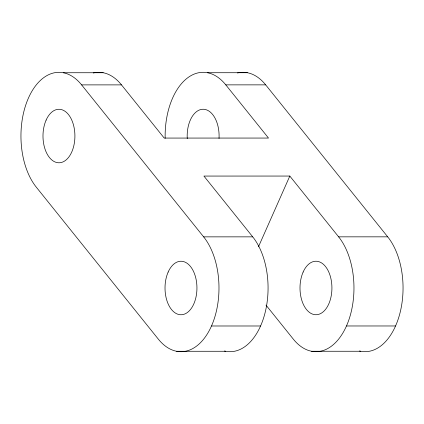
<?xml version="1.0" encoding="UTF-8"?>
<svg xmlns="http://www.w3.org/2000/svg" width="424" height="424" viewBox="0 0 424 424"><rect width="100%" height="100%" fill="white"/><g stroke="black" fill="none" stroke-linecap="round" stroke-linejoin="round"><path stroke-width="0.64" d="M258.439 246.858L289.815 176.055L203.918 176.066L252.725 236.857A63.706 38.001 90 0 1 265.17 312.414A63.706 38.001 90 0 1 224.471 351.003M63.324 72.743L103.202 72.737M207.506 72.727L247.388 72.721M260.575 325.987L211.491 325.992A63.706 38.001 90 0 1 158.322 339.136L36.289 187.159A63.706 38.001 90 0 1 28.445 98.029A63.706 38.001 90 0 1 81.609 84.885L121.492 84.885L164.205 138.07L268.509 138.06L225.796 84.869A63.706 38.001 90 0 0 185.458 79.611A63.706 38.001 90 0 0 165.159 138.288M225.796 84.869L265.678 84.864L387.711 236.841A63.706 38.001 90 0 1 400.15 312.398A63.706 38.001 90 0 1 359.457 350.987M81.609 84.885L203.642 236.862L252.725 236.857M289.815 176.055L338.628 236.846L387.711 236.841M266.002 305.116L293.302 339.121A63.706 38.001 90 0 0 346.472 325.976L395.555 325.971M176.612 351.279L225.695 351.273M311.592 351.263L360.676 351.257M338.628 236.846A63.706 38.001 90 0 1 346.472 325.976M203.642 236.862A63.706 38.001 90 0 1 211.491 325.992M237.467 72.981A63.706 38.001 90 0 1 265.678 84.864M93.285 72.997A63.706 38.001 90 0 1 121.492 84.885M187.254 138.653A26.754 15.964 90 0 1 203.075 109.249A26.754 15.964 90 0 1 219.033 138.463M303.149 272.023A26.754 15.964 90 0 0 314.131 314.56A26.754 15.964 90 0 0 330.614 277.36A26.754 15.964 90 0 0 303.149 272.023M168.169 272.038A26.754 15.964 90 0 0 179.145 314.576A26.754 15.964 90 0 0 195.634 277.376A26.754 15.964 90 0 0 168.169 272.038M46.136 120.066A26.754 15.964 90 0 0 57.113 162.604A26.754 15.964 90 0 0 73.601 125.403A26.754 15.964 90 0 0 46.136 120.066"/></g></svg>
